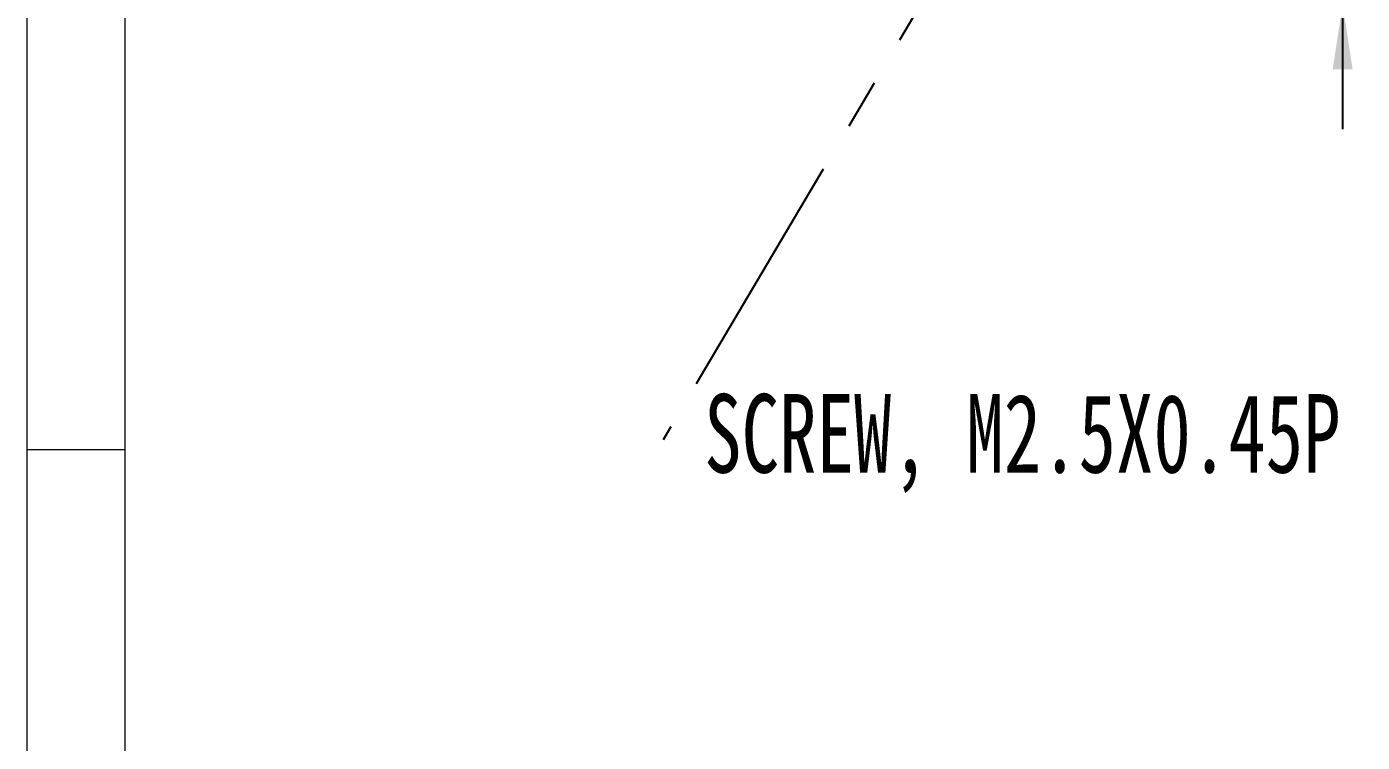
# Paper-space layout '시트2-ENG' of a CAD drawing. Header units: millimetres. Extents: x 5 to 415, y 5 to 292.
# Drawn here: x 5 to 73, y 133.6 to 170 of the extents above; entities that cross this region are included whole.
import ezdxf

# ---------------------------------------------------------------- set-up
doc = ezdxf.new("R2010")
doc.units = ezdxf.units.MM
doc.linetypes.add('CENTERX2', pattern=[20.32, 12.7, -2.54, 2.54, -2.54])
doc.layers.add('CENTER_LINE', color=7, linetype='CENTERX2')
doc.styles.add('SLDTEXTSTYLE0', font='TXT', dxfattribs={"width": 0.7})
doc.dimstyles.new('SLDDIMSTYLE1', dxfattribs={"dimtxt": 4, "dimasz": 3.302, "dimexe": 0, "dimexo": 0.0625, "dimgap": 1, "dimtad": 1, "dimrnd": 1e-09, "dimzin": 12, "dimdsep": 46, "dimtxsty": 'SLDTEXTSTYLE0', "dimsah": 1, "dimcen": 0.09, "dimadec": 0, "dimazin": 3, "dimtfac": 1, "dimtmove": 0, "dimatfit": 0, "dimfxl": 1, "dimfrac": 2, "dimtolj": 1, "dimtzin": 12, "dimarcsym": 0})
doc.dimstyles.new('SLDDIMSTYLE4', dxfattribs={"dimtxt": 0.18, "dimasz": 3.302, "dimexe": 0, "dimexo": 0.0625, "dimgap": 0, "dimtad": 0, "dimtih": 1, "dimtoh": 1, "dimdec": 0, "dimrnd": 1e-09, "dimzin": 0, "dimdsep": 46, "dimtxsty": 'Standard', "dimsah": 1, "dimcen": 0.09, "dimadec": 0, "dimazin": 0, "dimtfac": 3.302, "dimtdec": 0, "dimtofl": 0, "dimtmove": 0, "dimatfit": 3, "dimfxl": 1, "dimfrac": 2, "dimtolj": 1, "dimtzin": 0, "dimarcsym": 0})

# ---------------------------------------------------------------- blocks, each defined once
blk = doc.blocks.new('_D_40')
at = {"layer": 'CENTER_LINE'}
for p, q in [((71.959, 180.54), (71.959, 186.89)), ((62.215, 180.54), (72.959, 180.54)), ((71.959, 180.54), (71.959, 171.138)), ((60.94, 171.138), (72.959, 171.138)), ((71.959, 171.138), (71.959, 164.788))]:
    blk.add_line(p, q, dxfattribs=at)
for points in [[(71.959, 180.54), (72.467, 183.842), (71.451, 183.842)], [(71.959, 171.138), (71.451, 167.836), (72.467, 167.836)]]:
    blk.add_solid(points, dxfattribs=at)
at = {"layer": 'CENTER_LINE', "insert": (66.802, 172.383), "char_height": 4, "attachment_point": 1, "rotation": 90, "style": 'SLDTEXTSTYLE0'}
blk.add_mtext('9.4', dxfattribs=at)
blk = doc.blocks.new('SW_NOTE_0_17')
at = {"layer": 'CENTER_LINE', "color": 0, "insert": (2.094, 2.328), "char_height": 4, "attachment_point": 1, "style": 'SLDTEXTSTYLE0'}
blk.add_mtext('SCREW, M2.5X0.45P', dxfattribs=at)

psp = doc.layouts.new('시트2-ENG')

# ---------------------------------------------------------------- linework, layer by layer
at = {"color": 7, "linetype": 'Continuous', "lineweight": 18}
for p, q in [((5, 292), (5, 5)), ((10, 287), (10, 10)), ((5, 148.5), (10, 148.5))]:
    psp.add_line(p, q, dxfattribs=at)

# ---------------------------------------------------------------- block references
at = {"layer": 'CENTER_LINE'}
psp.add_blockref('SW_NOTE_0_17', (37.379, 148.996), dxfattribs=at)

# ---------------------------------------------------------------- dimensions: what is measured, and where the dimension line sits
dim = psp.add_linear_dim(base=(71.959, 171.138), p1=(61.215, 180.54), p2=(59.94, 171.138), angle=90, dimstyle='SLDDIMSTYLE1', dxfattribs=at)
dim.commit()
dim.dimension.update_dxf_attribs({"geometry": '_D_40', "text_midpoint": (71.959, 175.839), "dimtype": 160})

# ---------------------------------------------------------------- leaders
psp.add_leader([(55.882, 180.254), (37.379, 148.996)], dimstyle='SLDDIMSTYLE4', dxfattribs=at)

doc.saveas('drawing.dxf')
